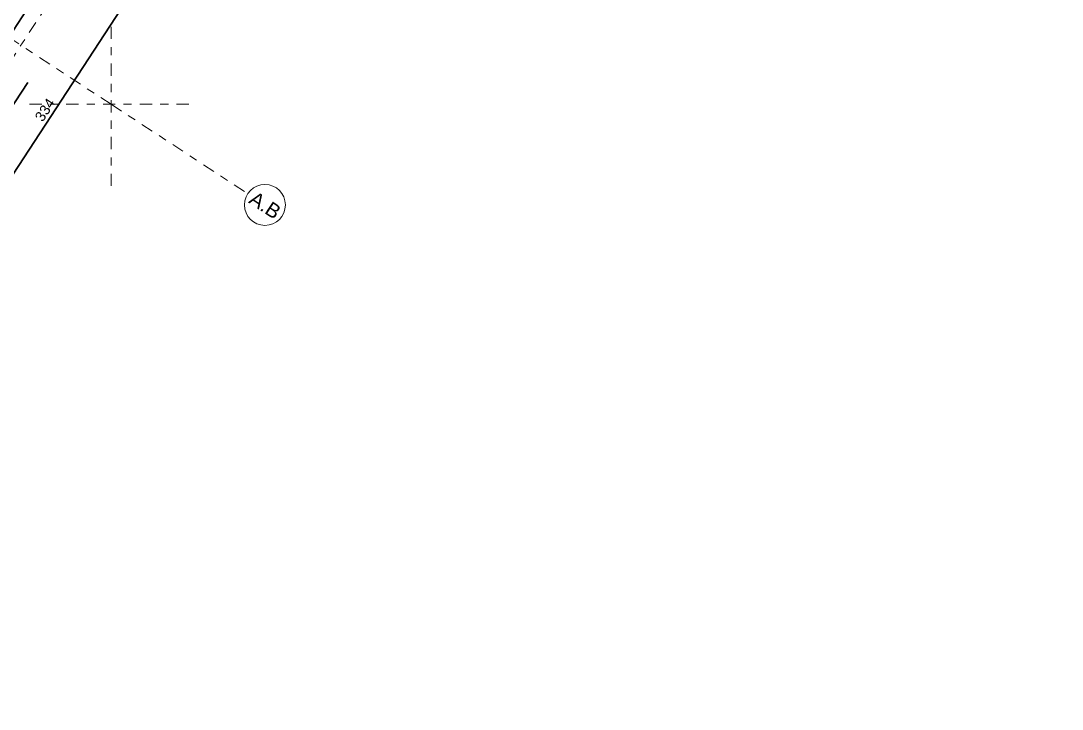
# Model space of a CAD drawing. Header units: metres. Extents: x 2696276 to 2696381, y 1245119 to 1245220.
# Drawn here: x 2696299.27 to 2696312.02, y 1245154.52 to 1245162.95 of the extents above; entities that cross this region are included whole.
import ezdxf

# ---------------------------------------------------------------- set-up
doc = ezdxf.new("R2010")
doc.units = ezdxf.units.M
doc.header["$PDMODE"] = 2
doc.header["$PDSIZE"] = -2
doc.linetypes.add('000_hbf_Strichpunkt 3_1_1mm Achsen', pattern=[0.25, 0.15, -0.05, 0, -0.05])
doc.layers.add('011_232.51_Lichtinstallationen allgemein_Deckenltg', color=150, linetype='Continuous', lineweight=35, true_color=0x0080ff)
doc.layers.add('1_M01_Achsen.V', color=7, linetype='Continuous')
doc.layers.add('X_Mass', color=7, linetype='Continuous', lineweight=35)
doc.layers.add('X_Mass_Sperrzonen', color=7, linetype='Continuous', lineweight=35)
doc.styles.add('ERSTELLTER_STIL_2', font='')
doc.styles.get("Standard").update_dxf_attribs({"font": 'arial.ttf'})
doc.styles.get('ERSTELLTER_STIL_2').set_extended_font_data('Arial', bold=True)

# ---------------------------------------------------------------- blocks, each defined once
blk = doc.blocks.new('Maß-A0S2JCMC73', base_point=(813.9, -661))
at = {"color": 7, "linetype": 'ByBlock', "lineweight": -2, "ltscale": 0.35, "true_color": 0xffffff}
for p, q in [((813.9, -661), (813.9, -577)), ((863.7, -661), (863.7, -577)), ((813.9, -651), (822.6, -649.9)), ((822.6, -649.9), (822.6, -652.1)), ((855, -652.1), (855, -649.9)), ((855, -649.9), (863.7, -651)), ((813.9, -651), (863.7, -651)), ((822.6, -652.1), (813.9, -651)), ((863.7, -651), (855, -652.1))]:
    blk.add_line(p, q, dxfattribs=at)
for points in [[(813.9, -651), (822.6, -649.9), (822.6, -652.1)], [(863.7, -651), (855, -652.1), (855, -649.9)]]:
    blk.add_solid(points, dxfattribs=at)
at = {"color": 7, "linetype": 'ByBlock', "lineweight": -2, "ltscale": 0.35, "true_color": 0xffffff, "insert": (829.9, -634.3), "char_height": 12.5, "attachment_point": 1}
blk.add_mtext('{\\fArial;50}', dxfattribs=at)
blk = doc.blocks.new('0_232.51_Lichtinstallationen allgemein_Deckenltg-A0S2JCXM73', base_point=(407.9, -646))
at = {"color": 0, "linetype": 'ByBlock', "lineweight": -2, "ltscale": 0.35}
blk.add_open_spline([(407.9, -512.4), (408.8, -512.7), (425.7, -517.5), (474.8, -509.4), (550.2, -503.5), (645.3, -510.6), (720.6, -561.7), (744.7, -626.5), (782.3, -647.1), (808.8, -646.3), (825.2, -630.2), (823.9, -609.9), (823.6, -595.9), (823.4, -590)], degree=3, knots=[0, 0, 0, 0, 2.815443, 52.626732, 143.825977, 232.968328, 333.563724, 396.525785, 430.348392, 455.951114, 469.584625, 494.577701, 512.292132, 512.292132, 512.292132, 512.292132], dxfattribs=at)
blk = doc.blocks.new('Maß-A0S2JDOG73', base_point=(594.9, -552.5))
at = {"color": 0, "linetype": 'ByBlock', "lineweight": -2, "ltscale": 0.35}
for p, q in [((594.9, -552.5), (594.9, -433.7)), ((813.9, -552.5), (813.9, -442)), ((594.9, -542.5), (603.6, -541.4)), ((594.9, -542.5), (813.9, -542.5)), ((603.6, -543.6), (594.9, -542.5)), ((603.6, -541.4), (603.6, -543.6)), ((805.2, -543.6), (805.2, -541.4)), ((805.2, -541.4), (813.9, -542.5)), ((813.9, -542.5), (805.2, -543.6))]:
    blk.add_line(p, q, dxfattribs=at)
for points in [[(594.9, -542.5), (603.6, -541.4), (603.6, -543.6)], [(813.9, -542.5), (805.2, -543.6), (805.2, -541.4)]]:
    blk.add_solid(points, dxfattribs=at)
at = {"color": 0, "linetype": 'ByBlock', "lineweight": -2, "ltscale": 0.35, "insert": (695.1, -525), "char_height": 12.5, "attachment_point": 1}
blk.add_mtext('{\\fArial;219}', dxfattribs=at)
blk = doc.blocks.new('Maß-A0S2JDVA73', base_point=(491.3, -761))
at = {"color": 0, "linetype": 'ByBlock', "lineweight": -2, "ltscale": 0.35}
for p, q in [((920, -427.5), (601.1, -427.5)), ((908.9, -436.2), (910, -427.5)), ((910, -427.5), (910, -761)), ((910, -427.5), (911.1, -436.2)), ((911.1, -436.2), (908.9, -436.2)), ((910, -761), (908.9, -752.4)), ((908.9, -752.4), (911.1, -752.4)), ((911.1, -752.4), (910, -761)), ((920, -761), (491.3, -761))]:
    blk.add_line(p, q, dxfattribs=at)
for points in [[(910, -427.5), (911.1, -436.2), (908.9, -436.2)], [(910, -761), (908.9, -752.4), (911.1, -752.4)]]:
    blk.add_solid(points, dxfattribs=at)
at = {"color": 0, "linetype": 'ByBlock', "lineweight": -2, "ltscale": 0.35, "insert": (893.3, -608.1), "char_height": 12.5, "attachment_point": 1, "rotation": 90}
blk.add_mtext('{\\fArial;334}', dxfattribs=at)
blk = doc.blocks.new('A$C4181af03')
at = {"layer": '1_M01_Achsen.V', "color": 7, "linetype": '000_hbf_Strichpunkt 3_1_1mm Achsen', "lineweight": 13}
for p, q in [((8.319, 17.85), (8.319, -15.15)), ((8.319, 17.85), (8.319, -15.15)), ((9.639, -5.435), (-9.361, -5.435)), ((9.639, -5.435), (-9.361, -5.435)), ((9.639, -5.435), (11.639, -5.435)), ((9.639, -5.435), (11.639, -5.435))]:
    blk.add_line(p, q, dxfattribs=at)
at = {"layer": '1_M01_Achsen.V', "color": 7, "linetype": 'Continuous', "lineweight": 13}
blk.add_circle((11.889, -5.435), 0.25, dxfattribs=at)
blk.add_circle((11.889, -5.435), 0.25, dxfattribs=at)
at = {"layer": '1_M01_Achsen.V', "color": 7, "linetype": '000_hbf_Strichpunkt 3_1_1mm Achsen', "lineweight": 13}
blk.add_point((9.639, -5.435), dxfattribs=at)
blk.add_point((9.639, -5.435), dxfattribs=at)
blk.add_point((9.639, -5.435), dxfattribs=at)
blk.add_point((9.639, -5.435), dxfattribs=at)
at = {"layer": '1_M01_Achsen.V', "color": 7, "lineweight": 13, "insert": (11.696, -5.348), "char_height": 0.175, "attachment_point": 1, "style": 'ERSTELLTER_STIL_2'}
blk.add_mtext('\\A1;\\pt0;{\\fArial|b0|i0|c0|p34;A.B}', dxfattribs=at)
blk.add_mtext('\\A1;\\pt0;{\\fArial|b0|i0|c0|p34;A.B}', dxfattribs=at)
blk = doc.blocks.new('A$Ccc2696ef')
blk.add_blockref('A$C4181af03', (0, 0))

msp = doc.modelspace()

# ---------------------------------------------------------------- block references
at = {"rotation": 326.8000002754653}
msp.add_blockref('A$Ccc2696ef', (2696295.289, 1245171.757), dxfattribs=at)
at = {"layer": '011_232.51_Lichtinstallationen allgemein_Deckenltg', "ltscale": 0.35, "xscale": 0.01, "yscale": 0.01, "zscale": 0.01, "rotation": 326.8000002754653}
msp.add_blockref('0_232.51_Lichtinstallationen allgemein_Deckenltg-A0S2JCXM73', (2696295.165, 1245164.118), dxfattribs=at)
at = {"layer": 'X_Mass', "ltscale": 0.35, "xscale": 0.01, "yscale": 0.01, "zscale": 0.01, "rotation": 326.8000002754653}
for name, p in [('Maß-A0S2JDVA73', (2696295.234, 1245162.698)), ('Maß-A0S2JDOG73', (2696297.242, 1245163.876))]:
    msp.add_blockref(name, p, dxfattribs=at)
at = {"layer": 'X_Mass_Sperrzonen', "color": 0, "ltscale": 0.35, "xscale": 0.01, "yscale": 0.01, "zscale": 0.01, "rotation": 326.8000002754653}
msp.add_blockref('Maß-A0S2JCMC73', (2696298.48, 1245161.769), dxfattribs=at)

doc.saveas('drawing.dxf')
